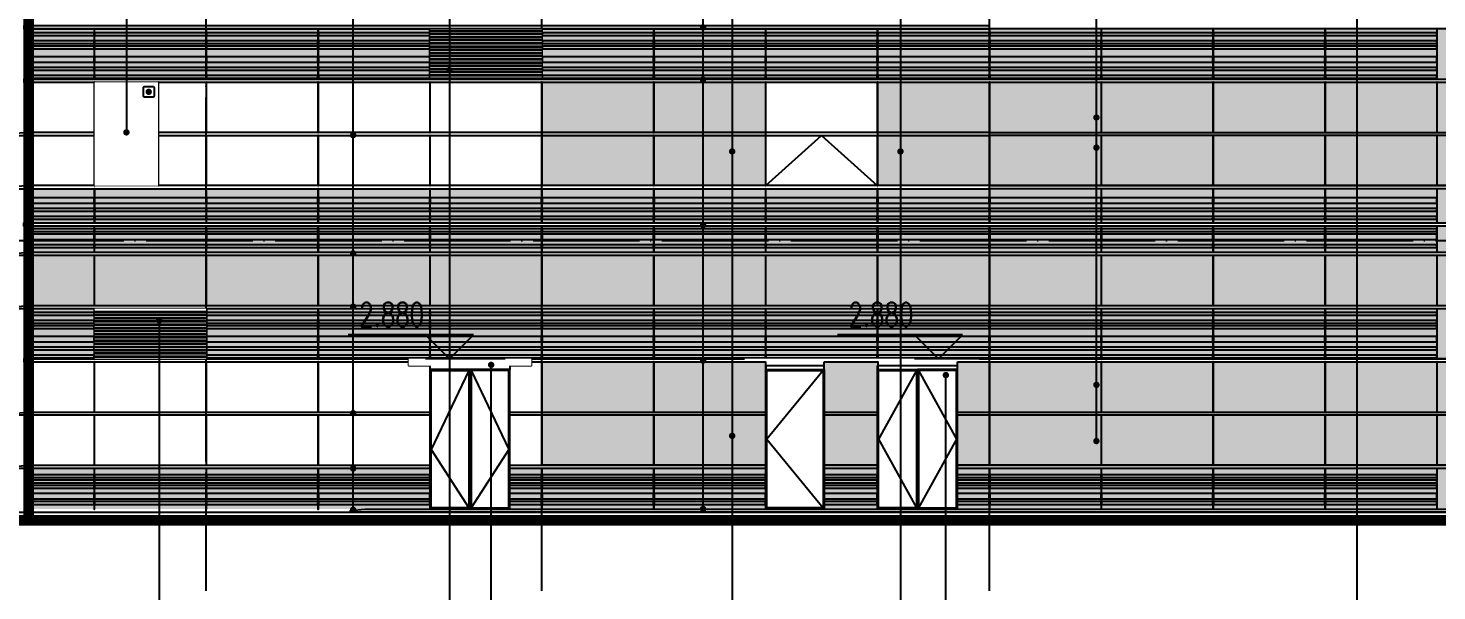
# Model space of a CAD drawing. Header units: millimetres. Extents: x 708158 to 1984082, y -168213 to -53.
# Drawn here: x 980298 to 1006738, y -87433 to -76871 of the extents above; entities that cross this region are included whole.
import ezdxf

# ---------------------------------------------------------------- set-up
doc = ezdxf.new("R2010")
doc.units = ezdxf.units.MM
doc.header["$LTSCALE"] = 1000
doc.set_wipeout_variables(frame=1)
doc.linetypes.add('DOTE', pattern=[2.42, 2, -0.2, 0.02, -0.2])
doc.layers.get('0').update_dxf_attribs({"color": 8})
for name, color, linetype in [('A-AXIS', 1, 'DOTE'), ('A-看线', 63, 'Continuous'), ('DIM_ELEV', 3, 'Continuous'), ('DIM_LEAD', 3, 'Continuous'), ('DIM_SYMB', 3, 'Continuous'), ('DOTE', 1, 'DOTE'), ('PUB_TEXT', 7, 'Continuous'), ('SPACE_HATCH', 9, 'Continuous'), ('WINDOW', 4, 'Continuous'), ('立面加粗', 5, 'Continuous'), ('立面填充线2 穿孔板', 105, 'Continuous'), ('立面窗户线', 21, 'Continuous')]:
    doc.layers.add(name, color=color, linetype=linetype)
doc.layers.add('E-百叶', color=8, linetype='Continuous', lineweight=35)
doc.styles.add('_TCH_DIM', font='SIMPLEX', dxfattribs={"bigfont": 'GBCBIG'})

# ---------------------------------------------------------------- blocks, each defined once
blk = doc.blocks.new('A$C354F61B6')
at = {"layer": 'A-看线'}
for points in [[(0, 0), (2090, 0), (2090, -50), (0, -50)], [(2100, 0), (4190, 0), (4190, -50), (2100, -50)], [(4200, 0), (6290, 0), (6290, -50), (4200, -50)], [(6300, 0), (8390, 0), (8390, -50), (6300, -50)], [(0, -100), (2090, -100), (2090, -150), (0, -150)], [(0, -200), (2090, -200), (2090, -250), (0, -250)], [(2100, -100), (4190, -100), (4190, -150), (2100, -150)], [(2100, -200), (4190, -200), (4190, -250), (2100, -250)], [(4200, -100), (6290, -100), (6290, -150), (4200, -150)], [(4200, -200), (6290, -200), (6290, -250), (4200, -250)], [(6300, -100), (8390, -100), (8390, -150), (6300, -150)], [(6300, -200), (8390, -200), (8390, -250), (6300, -250)], [(0, -350), (2090, -350), (2090, -450), (0, -450)], [(0, -500), (2090, -500), (2090, -555), (0, -555)], [(2100, -350), (4190, -350), (4190, -450), (2100, -450)], [(2100, -500), (4190, -500), (4190, -555), (2100, -555)], [(4200, -350), (6290, -350), (6290, -450), (4200, -450)], [(4200, -500), (6290, -500), (6290, -555), (4200, -555)], [(6300, -350), (8390, -350), (8390, -450), (6300, -450)], [(6300, -500), (8390, -500), (8390, -555), (6300, -555)]]:
    blk.add_lwpolyline(points, close=True, dxfattribs=at)
at = {"layer": 'WINDOW'}
for points in [[(2090, 120), (2100, 120), (2100, -640), (2090, -640)], [(4190, 120), (4200, 120), (4200, -640), (4190, -640)], [(6290, 120), (6300, 120), (6300, -640), (6290, -640)], [(8390, 120), (8400, 120), (8400, -640), (8390, -640)]]:
    blk.add_lwpolyline(points, close=True, dxfattribs=at)
blk = doc.blocks.new('A$C48FF79B3')
at = {"layer": 'A-看线'}
for points in [[(0, -70), (2090, -70), (2090, -120), (0, -120)], [(0, -220), (2090, -220), (2090, -270), (0, -270)], [(2100, -70), (4190, -70), (4190, -120), (2100, -120)], [(2100, -220), (4190, -220), (4190, -270), (2100, -270)], [(4200, -70), (6290, -70), (6290, -120), (4200, -120)], [(4200, -220), (6290, -220), (6290, -270), (4200, -270)], [(6300, -70), (8390, -70), (8390, -120), (6300, -120)], [(6300, -220), (8390, -220), (8390, -270), (6300, -270)], [(0, -320), (2090, -320), (2090, -370), (0, -370)], [(0, -520), (2090, -520), (2090, -620), (0, -620)], [(2100, -320), (4190, -320), (4190, -370), (2100, -370)], [(2100, -520), (4190, -520), (4190, -620), (2100, -620)], [(4200, -320), (6290, -320), (6290, -370), (4200, -370)], [(4200, -520), (6290, -520), (6290, -620), (4200, -620)], [(6300, -320), (8390, -320), (8390, -370), (6300, -370)], [(6300, -520), (8390, -520), (8390, -620), (6300, -620)], [(0, -720), (2090, -720), (2090, -770), (0, -770)], [(2100, -720), (4190, -720), (4190, -770), (2100, -770)], [(4200, -720), (6290, -720), (6290, -770), (4200, -770)], [(6300, -720), (8390, -720), (8390, -770), (6300, -770)], [(0, -870), (2090, -870), (2090, -920), (0, -920)], [(2100, -870), (4190, -870), (4190, -920), (2100, -920)], [(4200, -870), (6290, -870), (6290, -920), (4200, -920)], [(6300, -870), (8390, -870), (8390, -920), (6300, -920)]]:
    blk.add_lwpolyline(points, close=True, dxfattribs=at)
at = {"layer": 'WINDOW'}
for points in [[(2090, 0), (2100, 0), (2100, -940), (2090, -940)], [(4190, 0), (4200, 0), (4200, -940), (4190, -940)], [(6290, 0), (6300, 0), (6300, -940), (6290, -940)], [(8390, 0), (8400, 0), (8400, -940), (8390, -940)]]:
    blk.add_lwpolyline(points, close=True, dxfattribs=at)
blk = doc.blocks.new('A$C22792A80')
at = {"layer": '立面填充线2 穿孔板'}
for points in [[(29728, 270), (5, 270), (5, -220), (29728, -220)], [(29738, -280), (5, -280), (5, -1220), (29738, -1220)], [(29728, -1280), (5, -1280), (5, -2220), (29728, -2220)], [(29733, -4280), (10, -4280), (10, -5040), (29733, -5040)]]:
    blk.add_hatch(color=256, dxfattribs=at).paths.add_polyline_path(points)
at = {"layer": 'A-看线'}
for points in [[(29728, 270), (5, 270), (5, -220), (29728, -220)], [(1228, 220), (5, 220), (5, 170), (1228, 170)], [(1228, 120), (5, 120), (5, 20), (1228, 20)], [(3328, 220), (1238, 220), (1238, 170), (3328, 170)], [(3328, 120), (1238, 120), (1238, 20), (3328, 20)], [(5428, 220), (3338, 220), (3338, 170), (5428, 170)], [(5428, 120), (3338, 120), (3338, 20), (5428, 20)], [(7528, 220), (5438, 220), (5438, 170), (7528, 170)], [(7528, 120), (5438, 120), (5438, 20), (7528, 20)], [(9628, 220), (7538, 220), (7538, 170), (9628, 170)], [(9628, 120), (7538, 120), (7538, 20), (9628, 20)], [(11728, 220), (9638, 220), (9638, 170), (11728, 170)], [(11728, 120), (9638, 120), (9638, 20), (11728, 20)], [(13828, 220), (11738, 220), (11738, 170), (13828, 170)], [(13828, 120), (11738, 120), (11738, 20), (13828, 20)], [(15928, 220), (13838, 220), (13838, 170), (15928, 170)], [(15928, 120), (13838, 120), (13838, 20), (15928, 20)], [(18028, 220), (15938, 220), (15938, 170), (18028, 170)], [(18028, 120), (15938, 120), (15938, 20), (18028, 20)], [(20128, 220), (18038, 220), (18038, 170), (20128, 170)], [(20128, 120), (18038, 120), (18038, 20), (20128, 20)], [(22228, 220), (20138, 220), (20138, 170), (22228, 170)], [(22228, 120), (20138, 120), (20138, 20), (22228, 20)], [(24328, 220), (22238, 220), (22238, 170), (24328, 170)], [(24328, 120), (22238, 120), (22238, 20), (24328, 20)], [(26428, 220), (24338, 220), (24338, 170), (26428, 170)], [(26428, 120), (24338, 120), (24338, 20), (26428, 20)], [(1228, -80), (5, -80), (5, -130), (1228, -130)], [(3328, -80), (1238, -80), (1238, -130), (3328, -130)], [(5428, -80), (3338, -80), (3338, -130), (5428, -130)], [(7528, -80), (5438, -80), (5438, -130), (7528, -130)], [(9628, -80), (7538, -80), (7538, -130), (9628, -130)], [(11728, -80), (9638, -80), (9638, -130), (11728, -130)], [(13828, -80), (11738, -80), (11738, -130), (13828, -130)], [(15928, -80), (13838, -80), (13838, -130), (15928, -130)], [(18028, -80), (15938, -80), (15938, -130), (18028, -130)], [(20128, -80), (18038, -80), (18038, -130), (20128, -130)], [(22228, -80), (20138, -80), (20138, -130), (22228, -130)], [(24328, -80), (22238, -80), (22238, -130), (24328, -130)], [(26428, -80), (24338, -80), (24338, -130), (26428, -130)], [(29728, -1280), (5, -1280), (5, -2220), (29728, -2220)], [(1228, -1350), (5, -1350), (5, -1400), (1228, -1400)], [(1228, -1500), (5, -1500), (5, -1550), (1228, -1550)], [(3328, -1350), (1238, -1350), (1238, -1400), (3328, -1400)], [(3328, -1500), (1238, -1500), (1238, -1550), (3328, -1550)], [(22228, -1350), (20138, -1350), (20138, -1400), (22228, -1400)], [(22228, -1500), (20138, -1500), (20138, -1550), (22228, -1550)], [(24328, -1350), (22238, -1350), (22238, -1400), (24328, -1400)], [(24328, -1500), (22238, -1500), (22238, -1550), (24328, -1550)], [(26428, -1350), (24338, -1350), (24338, -1400), (26428, -1400)], [(26428, -1500), (24338, -1500), (24338, -1550), (26428, -1550)], [(1228, -1600), (5, -1600), (5, -1650), (1228, -1650)], [(1228, -1800), (5, -1800), (5, -1900), (1228, -1900)], [(3328, -1600), (1238, -1600), (1238, -1650), (3328, -1650)], [(3328, -1800), (1238, -1800), (1238, -1900), (3328, -1900)], [(22228, -1600), (20138, -1600), (20138, -1650), (22228, -1650)], [(22228, -1800), (20138, -1800), (20138, -1900), (22228, -1900)], [(24328, -1600), (22238, -1600), (22238, -1650), (24328, -1650)], [(24328, -1800), (22238, -1800), (22238, -1900), (24328, -1900)], [(26428, -1600), (24338, -1600), (24338, -1650), (26428, -1650)], [(26428, -1800), (24338, -1800), (24338, -1900), (26428, -1900)], [(1228, -2000), (5, -2000), (5, -2050), (1228, -2050)], [(3328, -2000), (1238, -2000), (1238, -2050), (3328, -2050)], [(22228, -2000), (20138, -2000), (20138, -2050), (22228, -2050)], [(24328, -2000), (22238, -2000), (22238, -2050), (24328, -2050)], [(26428, -2000), (24338, -2000), (24338, -2050), (26428, -2050)], [(1228, -2150), (5, -2150), (5, -2200), (1228, -2200)], [(3328, -2150), (1238, -2150), (1238, -2200), (3328, -2200)], [(22228, -2150), (20138, -2150), (20138, -2200), (22228, -2200)], [(24328, -2150), (22238, -2150), (22238, -2200), (24328, -2200)], [(26428, -2150), (24338, -2150), (24338, -2200), (26428, -2200)], [(1228, -4400), (5, -4400), (5, -4450), (1228, -4450)], [(3328, -4400), (1238, -4400), (1238, -4450), (3328, -4450)], [(22228, -4400), (20138, -4400), (20138, -4450), (22228, -4450)], [(24328, -4400), (22238, -4400), (22238, -4450), (24328, -4450)], [(26428, -4400), (24338, -4400), (24338, -4450), (26428, -4450)], [(1228, -4500), (5, -4500), (5, -4550), (1228, -4550)], [(1228, -4600), (5, -4600), (5, -4650), (1228, -4650)], [(1228, -4750), (5, -4750), (5, -4850), (1228, -4850)], [(3328, -4500), (1238, -4500), (1238, -4550), (3328, -4550)], [(3328, -4600), (1238, -4600), (1238, -4650), (3328, -4650)], [(3328, -4750), (1238, -4750), (1238, -4850), (3328, -4850)], [(22228, -4500), (20138, -4500), (20138, -4550), (22228, -4550)], [(22228, -4600), (20138, -4600), (20138, -4650), (22228, -4650)], [(22228, -4750), (20138, -4750), (20138, -4850), (22228, -4850)], [(24328, -4500), (22238, -4500), (22238, -4550), (24328, -4550)], [(24328, -4600), (22238, -4600), (22238, -4650), (24328, -4650)], [(24328, -4750), (22238, -4750), (22238, -4850), (24328, -4850)], [(26428, -4500), (24338, -4500), (24338, -4550), (26428, -4550)], [(26428, -4600), (24338, -4600), (24338, -4650), (26428, -4650)], [(26428, -4750), (24338, -4750), (24338, -4850), (26428, -4850)], [(1228, -4900), (5, -4900), (5, -4955), (1228, -4955)], [(3328, -4900), (1238, -4900), (1238, -4955), (3328, -4955)], [(22228, -4900), (20138, -4900), (20138, -4955), (22228, -4955)], [(24328, -4900), (22238, -4900), (22238, -4955), (24328, -4955)], [(26428, -4900), (24338, -4900), (24338, -4955), (26428, -4955)]]:
    blk.add_lwpolyline(points, close=True, dxfattribs=at)
at = {"layer": 'WINDOW'}
for points in [[(5, 270), (-5, 270), (-5, -220), (5, -220)], [(1238, 270), (1228, 270), (1228, -220), (1238, -220)], [(1238, 270), (1228, 270), (1228, -220), (1238, -220)], [(3338, 270), (3328, 270), (3328, -220), (3338, -220)], [(5438, 270), (5428, 270), (5428, -220), (5438, -220)], [(7538, 270), (7528, 270), (7528, -220), (7538, -220)], [(9638, 270), (9628, 270), (9628, -220), (9638, -220)], [(11738, 270), (11728, 270), (11728, -220), (11738, -220)], [(13838, 270), (13828, 270), (13828, -220), (13838, -220)], [(15938, 270), (15928, 270), (15928, -220), (15938, -220)], [(18038, 270), (18028, 270), (18028, -220), (18038, -220)], [(20138, 270), (20128, 270), (20128, -220), (20138, -220)], [(22238, 270), (22228, 270), (22228, -220), (22238, -220)], [(24338, 270), (24328, 270), (24328, -220), (24338, -220)], [(26438, 270), (26428, 270), (26428, -220), (26438, -220)], [(5, -280), (-5, -280), (-5, -1220), (5, -1220)], [(1238, -280), (1228, -280), (1228, -1220), (1238, -1220)], [(3338, -280), (3328, -280), (3328, -1220), (3338, -1220)], [(3338, -280), (3328, -280), (3328, -1220), (3338, -1220)], [(5438, -280), (5428, -280), (5428, -1220), (5438, -1220)], [(7538, -280), (7528, -280), (7528, -1220), (7538, -1220)], [(9638, -280), (9628, -280), (9628, -1220), (9638, -1220)], [(11738, -280), (11728, -280), (11728, -1220), (11738, -1220)], [(11738, -280), (11728, -280), (11728, -1220), (11738, -1220)], [(13838, -280), (13828, -280), (13828, -1220), (13838, -1220)], [(15938, -280), (15928, -280), (15928, -1220), (15938, -1220)], [(18038, -280), (18028, -280), (18028, -1220), (18038, -1220)], [(20138, -280), (20128, -280), (20128, -1220), (20138, -1220)], [(20138, -280), (20128, -280), (20128, -1220), (20138, -1220)], [(22238, -280), (22228, -280), (22228, -1220), (22238, -1220)], [(24338, -280), (24328, -280), (24328, -1220), (24338, -1220)], [(26438, -280), (26428, -280), (26428, -1220), (26438, -1220)], [(5, -1280), (-5, -1280), (-5, -2220), (5, -2220)], [(1238, -1280), (1228, -1280), (1228, -2220), (1238, -2220)], [(1238, -1280), (1228, -1280), (1228, -2220), (1238, -2220)], [(11738, -1280), (11728, -1280), (11728, -2220), (11738, -2220)], [(20138, -1280), (20128, -1280), (20128, -2220), (20138, -2220)], [(22238, -1280), (22228, -1280), (22228, -2220), (22238, -2220)], [(24338, -1280), (24328, -1280), (24328, -2220), (24338, -2220)], [(26438, -1280), (26428, -1280), (26428, -2220), (26438, -2220)], [(5, -2280), (-5, -2280), (-5, -3220), (5, -3220)], [(1238, -2280), (1228, -2280), (1228, -3220), (1238, -3220)], [(3338, -2280), (3328, -2280), (3328, -3220), (3338, -3220)], [(5438, -2280), (5428, -2280), (5428, -3220), (5438, -3220)], [(9638, -2280), (9628, -2280), (9628, -3220), (9638, -3220)], [(11738, -2280), (11728, -2280), (11728, -3220), (11738, -3220)], [(13838, -2280), (13828, -2280), (13828, -3220), (13838, -3220)], [(15938, -2280), (15928, -2280), (15928, -3220), (15938, -3220)], [(18038, -2280), (18028, -2280), (18028, -3220), (18038, -3220)], [(20138, -2280), (20128, -2280), (20128, -3220), (20138, -3220)], [(22238, -2280), (22228, -2280), (22228, -3220), (22238, -3220)], [(24338, -2280), (24328, -2280), (24328, -3220), (24338, -3220)], [(26438, -2280), (26428, -2280), (26428, -3220), (26438, -3220)], [(5, -3280), (-5, -3280), (-5, -4220), (5, -4220)], [(1238, -3280), (1228, -3280), (1228, -4220), (1238, -4220)], [(3338, -3280), (3328, -3280), (3328, -4220), (3338, -4220)], [(5438, -3280), (5428, -3280), (5428, -4220), (5438, -4220)], [(9638, -3280), (9628, -3280), (9628, -4220), (9638, -4220)], [(11738, -3280), (11728, -3280), (11728, -4220), (11738, -4220)], [(13838, -3280), (13828, -3280), (13828, -4220), (13838, -4220)], [(15938, -3280), (15928, -3280), (15928, -4220), (15938, -4220)], [(18038, -3280), (18028, -3280), (18028, -4220), (18038, -4220)], [(20138, -3280), (20128, -3280), (20128, -4220), (20138, -4220)], [(22238, -3280), (22228, -3280), (22228, -4220), (22238, -4220)], [(24338, -3280), (24328, -3280), (24328, -4220), (24338, -4220)], [(26438, -3280), (26428, -3280), (26428, -4220), (26438, -4220)], [(5, -4280), (-5, -4280), (-5, -5040), (5, -5040)], [(1238, -4280), (1228, -4280), (1228, -5040), (1238, -5040)], [(1238, -4280), (1228, -4280), (1228, -5040), (1238, -5040)], [(20138, -4280), (20128, -4280), (20128, -5040), (20138, -5040)], [(22238, -4280), (22228, -4280), (22228, -5040), (22238, -5040)], [(24338, -4280), (24328, -4280), (24328, -5040), (24338, -5040)], [(26438, -4280), (26428, -4280), (26428, -5040), (26438, -5040)]]:
    blk.add_lwpolyline(points, close=True, dxfattribs=at)
at = {"layer": '立面窗户线'}
for points in [[(18033, 270), (0, 270), (-90, 270), (-90, 330), (0, 330), (18033, 330), (29733, 330), (29823, 330), (29823, 270), (29733, 270)], [(18033, -5100), (6338, -5100), (6038, -5100), (6038, -5070), (6308, -5040), (6338, -5040), (18033, -5040), (29733, -5040), (29763, -5040), (30033, -5070), (30033, -5100), (29733, -5100)]]:
    blk.add_lwpolyline(points, close=True, dxfattribs=at)
for points in [[(18033, 330), (27053, 330), (27143, 330), (27143, 270), (27053, 270), (18033, 270)], [(18033, -280), (0, -280), (-300, -280), (-300, -250), (-30, -220), (0, -220), (18033, -220), (27053, -220), (27083, -220), (27353, -250), (27353, -280), (27053, -280), (18033, -280)], [(18033, -1280), (0, -1280), (-300, -1280), (-300, -1250), (-30, -1220), (0, -1220), (18033, -1220), (27053, -1220), (27083, -1220), (27353, -1250), (27353, -1280), (27053, -1280), (18033, -1280)], [(18033, -2280), (27053, -2280), (27143, -2280), (27143, -2220), (27053, -2220), (18033, -2220), (0, -2220), (-90, -2220), (-90, -2280), (0, -2280), (18033, -2280)], [(18033, -3280), (0, -3280), (-300, -3280), (-300, -3250), (-30, -3220), (0, -3220), (18033, -3220), (27053, -3220), (27083, -3220), (27353, -3250), (27353, -3280), (27053, -3280), (18033, -3280)], [(18033, -4280), (0, -4280), (-300, -4280), (-300, -4250), (-30, -4220), (0, -4220), (18033, -4220), (27053, -4220), (27083, -4220), (27353, -4250), (27353, -4280), (27053, -4280), (18033, -4280)]]:
    blk.add_lwpolyline(points, dxfattribs=at)
at = {"layer": 'A-看线', "xscale": -1}
for p in [(11728, -4400), (20128, -4400)]:
    blk.add_blockref('A$C354F61B6', p, dxfattribs=at)
at = {"layer": 'WINDOW', "xscale": -1}
for p in [(11728, -1280), (20128, -1280)]:
    blk.add_blockref('A$C48FF79B3', p, dxfattribs=at)
for points in [[(13833, -2420), (14933, -2420), (14933, -5040), (13833, -5040)], [(15933, -2420), (17433, -2420), (17433, -5040), (15933, -5040)]]:
    blk.add_wipeout(points).dxf.layer = 'WINDOW'
for p, q in [((13833, -2420), (14933, -2420)), ((14933, -2420), (14933, -2420)), ((15933, -2420), (17433, -2420)), ((16683, -2420), (16683, -2420))]:
    blk.add_line(p, q)
at = {"layer": 'WINDOW'}
for points in [[(13833, -2420), (14933, -2420), (14933, -5040), (13833, -5040)], [(13853, -2440), (14913, -2440), (14913, -5020), (13853, -5020)], [(15933, -2420), (16683, -2420), (16683, -5040), (15933, -5040)], [(15953, -2440), (16663, -2440), (16663, -5020), (15953, -5020)], [(17433, -2420), (16683, -2420), (16683, -5040), (17433, -5040)], [(17413, -2440), (16703, -2440), (16703, -5020), (17413, -5020)]]:
    blk.add_lwpolyline(points, close=True, dxfattribs=at)
for points in [[(14913, -2440), (13853, -3730), (14913, -5020)], [(16663, -2440), (15953, -3730), (16663, -5020)], [(16703, -2440), (17413, -3730), (16703, -5020)]]:
    blk.add_lwpolyline(points, dxfattribs=at)
blk.add_wipeout([(13438, -2220), (17838, -2220), (17838, -2350), (13438, -2350)]).dxf.layer = 'WINDOW'
for points in [[(13833, -2420), (14933, -2420), (14933, -2350), (13833, -2350)], [(15933, -2420), (17433, -2420), (17433, -2350), (15933, -2350)]]:
    blk.add_lwpolyline(points, close=True, dxfattribs=at)
blk = doc.blocks.new('A$C674F02E4')
at = {"layer": '立面填充线2 穿孔板'}
blk.add_hatch(color=256, dxfattribs=at).paths.add_polyline_path([(29728, -830), (5, -830), (5, -1770), (29728, -1770)])
at = {"layer": 'A-看线'}
for points in [[(29728, -830), (5, -830), (5, -1770), (29728, -1770)], [(1228, -900), (5, -900), (5, -950), (1228, -950)], [(1228, -1050), (5, -1050), (5, -1100), (1228, -1100)], [(3328, -900), (1238, -900), (1238, -950), (3328, -950)], [(3328, -1050), (1238, -1050), (1238, -1100), (3328, -1100)], [(22228, -900), (20138, -900), (20138, -950), (22228, -950)], [(22228, -1050), (20138, -1050), (20138, -1100), (22228, -1100)], [(24328, -900), (22238, -900), (22238, -950), (24328, -950)], [(24328, -1050), (22238, -1050), (22238, -1100), (24328, -1100)], [(26428, -900), (24338, -900), (24338, -950), (26428, -950)], [(26428, -1050), (24338, -1050), (24338, -1100), (26428, -1100)], [(1228, -1150), (5, -1150), (5, -1200), (1228, -1200)], [(3328, -1150), (1238, -1150), (1238, -1200), (3328, -1200)], [(22228, -1150), (20138, -1150), (20138, -1200), (22228, -1200)], [(24328, -1150), (22238, -1150), (22238, -1200), (24328, -1200)], [(26428, -1150), (24338, -1150), (24338, -1200), (26428, -1200)], [(1228, -1350), (5, -1350), (5, -1450), (1228, -1450)], [(1228, -1550), (5, -1550), (5, -1600), (1228, -1600)], [(3328, -1350), (1238, -1350), (1238, -1450), (3328, -1450)], [(3328, -1550), (1238, -1550), (1238, -1600), (3328, -1600)], [(22228, -1350), (20138, -1350), (20138, -1450), (22228, -1450)], [(22228, -1550), (20138, -1550), (20138, -1600), (22228, -1600)], [(24328, -1350), (22238, -1350), (22238, -1450), (24328, -1450)], [(24328, -1550), (22238, -1550), (22238, -1600), (24328, -1600)], [(26428, -1350), (24338, -1350), (24338, -1450), (26428, -1450)], [(26428, -1550), (24338, -1550), (24338, -1600), (26428, -1600)], [(1228, -1700), (5, -1700), (5, -1750), (1228, -1750)], [(3328, -1700), (1238, -1700), (1238, -1750), (3328, -1750)], [(22228, -1700), (20138, -1700), (20138, -1750), (22228, -1750)], [(24328, -1700), (22238, -1700), (22238, -1750), (24328, -1750)], [(26428, -1700), (24338, -1700), (24338, -1750), (26428, -1750)], [(1228, -4000), (5, -4000), (5, -4100), (1228, -4100)], [(1228, -4200), (5, -4200), (5, -4250), (1228, -4250)], [(3328, -4000), (1238, -4000), (1238, -4100), (3328, -4100)], [(3328, -4200), (1238, -4200), (1238, -4250), (3328, -4250)], [(5428, -4000), (3338, -4000), (3338, -4100), (5428, -4100)], [(5428, -4200), (3338, -4200), (3338, -4250), (5428, -4250)], [(7528, -4000), (5438, -4000), (5438, -4100), (7528, -4100)], [(7528, -4200), (5438, -4200), (5438, -4250), (7528, -4250)], [(9628, -4000), (7538, -4000), (7538, -4100), (9628, -4100)], [(9628, -4200), (7538, -4200), (7538, -4250), (9628, -4250)], [(11728, -4000), (9638, -4000), (9638, -4100), (11728, -4100)], [(11728, -4200), (9638, -4200), (9638, -4250), (11728, -4250)], [(13828, -4000), (11738, -4000), (11738, -4100), (13828, -4100)], [(13828, -4200), (11738, -4200), (11738, -4250), (13828, -4250)], [(15928, -4000), (13838, -4000), (13838, -4100), (15928, -4100)], [(15928, -4200), (13838, -4200), (13838, -4250), (15928, -4250)], [(18028, -4000), (15938, -4000), (15938, -4100), (18028, -4100)], [(18028, -4200), (15938, -4200), (15938, -4250), (18028, -4250)], [(20128, -4000), (18038, -4000), (18038, -4100), (20128, -4100)], [(20128, -4200), (18038, -4200), (18038, -4250), (20128, -4250)], [(22228, -4000), (20138, -4000), (20138, -4100), (22228, -4100)], [(22228, -4200), (20138, -4200), (20138, -4250), (22228, -4250)], [(24328, -4000), (22238, -4000), (22238, -4100), (24328, -4100)], [(24328, -4200), (22238, -4200), (22238, -4250), (24328, -4250)], [(26428, -4000), (24338, -4000), (24338, -4100), (26428, -4100)], [(26428, -4200), (24338, -4200), (24338, -4250), (26428, -4250)]]:
    blk.add_lwpolyline(points, close=True, dxfattribs=at)
at = {"layer": 'WINDOW'}
for points in [[(5, -830), (-5, -830), (-5, -1770), (5, -1770)], [(1238, -830), (1228, -830), (1228, -1770), (1238, -1770)], [(1238, -830), (1228, -830), (1228, -1770), (1238, -1770)], [(20138, -830), (20128, -830), (20128, -1770), (20138, -1770)], [(22238, -830), (22228, -830), (22228, -1770), (22238, -1770)], [(24338, -830), (24328, -830), (24328, -1770), (24338, -1770)], [(26438, -830), (26428, -830), (26428, -1770), (26438, -1770)], [(5, -1830), (-5, -1830), (-5, -2770), (5, -2770)], [(1238, -1830), (1228, -1830), (1228, -2770), (1238, -2770)], [(3338, -1830), (3328, -1830), (3328, -2770), (3338, -2770)], [(5438, -1830), (5428, -1830), (5428, -2770), (5438, -2770)], [(7538, -1830), (7528, -1830), (7528, -2770), (7538, -2770)], [(9638, -1830), (9628, -1830), (9628, -2770), (9638, -2770)], [(11738, -1830), (11728, -1830), (11728, -2770), (11738, -2770)], [(13838, -1830), (13828, -1830), (13828, -2770), (13838, -2770)], [(15938, -1830), (15928, -1830), (15928, -2770), (15938, -2770)], [(18038, -1830), (18028, -1830), (18028, -2770), (18038, -2770)], [(20138, -1830), (20128, -1830), (20128, -2770), (20138, -2770)], [(22238, -1830), (22228, -1830), (22228, -2770), (22238, -2770)], [(24338, -1830), (24328, -1830), (24328, -2770), (24338, -2770)], [(26438, -1830), (26428, -1830), (26428, -2770), (26438, -2770)], [(5, -2830), (-5, -2830), (-5, -3770), (5, -3770)], [(1238, -2830), (1228, -2830), (1228, -3770), (1238, -3770)], [(3338, -2830), (3328, -2830), (3328, -3770), (3338, -3770)], [(5438, -2830), (5428, -2830), (5428, -3770), (5438, -3770)], [(7538, -2830), (7528, -2830), (7528, -3770), (7538, -3770)], [(9638, -2830), (9628, -2830), (9628, -3770), (9638, -3770)], [(11738, -2830), (11728, -2830), (11728, -3770), (11738, -3770)], [(13838, -2830), (13828, -2830), (13828, -3770), (13838, -3770)], [(15938, -2830), (15928, -2830), (15928, -3770), (15938, -3770)], [(18038, -2830), (18028, -2830), (18028, -3770), (18038, -3770)], [(20138, -2830), (20128, -2830), (20128, -3770), (20138, -3770)], [(22238, -2830), (22228, -2830), (22228, -3770), (22238, -3770)], [(24338, -2830), (24328, -2830), (24328, -3770), (24338, -3770)], [(26438, -2830), (26428, -2830), (26428, -3770), (26438, -3770)]]:
    blk.add_lwpolyline(points, close=True, dxfattribs=at)
blk.add_lwpolyline([(13838, -3770), (14883, -2830), (15928, -3770)], dxfattribs=at)
at = {"layer": '立面窗户线'}
for points in [[(18033, -770), (5, -770), (-90, -770), (-90, -830), (0, -830), (18033, -830)], [(18033, -1770), (0, -1770), (-90, -1770), (-90, -1830), (0, -1830), (18033, -1830)], [(18033, -2770), (0, -2770), (-30, -2770), (-300, -2800), (-300, -2830), (0, -2830), (18033, -2830)], [(18033, -2770), (27053, -2770), (27083, -2770), (27353, -2800), (27353, -2830), (27053, -2830), (18033, -2830)], [(18033, -3770), (0, -3770), (-30, -3770), (-300, -3800), (-300, -3830), (0, -3830), (18033, -3830)], [(18033, -3770), (27053, -3770), (27083, -3770), (27353, -3800), (27353, -3830), (27053, -3830), (18033, -3830)]]:
    blk.add_lwpolyline(points, dxfattribs=at)
at = {"layer": 'WINDOW', "xscale": -1}
for p in [(11728, -830), (20128, -830)]:
    blk.add_blockref('A$C48FF79B3', p, dxfattribs=at)
blk = doc.blocks.new('A$Cd145f3bf')
at = {"layer": 'SPACE_HATCH'}
h = blk.add_hatch(color=256, dxfattribs=at)
h.dxf.hatch_style = 1
h.paths.add_polyline_path([(6300, 0), (17420, 0), (17420, -1940), (6300, -1940)])
h = blk.add_hatch(color=256, dxfattribs=at)
h.dxf.hatch_style = 1
h.paths.add_polyline_path([(0, 0), (4190, 0), (4190, -1940), (0, -1940)])
for points in [[(6300, 0), (17420, 0), (17420, -1940), (6300, -1940)], [(0, 0), (4190, 0), (4190, -1940), (0, -1940)]]:
    blk.add_lwpolyline(points, close=True, dxfattribs=at)
blk = doc.blocks.new('A$Cc3478b20')
at = {"layer": 'E-百叶'}
blk.add_lwpolyline([(-395, 0), (1695, 0), (1695, -940), (-395, -940)], close=True, dxfattribs=at)
blk.add_wipeout([(-395, 0), (1695, 0), (1695, -940), (-395, -940)]).dxf.layer = 'E-百叶'
h = blk.add_hatch(dxfattribs=at)
h.set_pattern_fill('玻璃', color=256, scale=50)
h.set_pattern_definition([(0, (-760813.53, 77946.665), (0, 60), [])])
h.paths.add_polyline_path([(-395, 0), (1695, 0), (1695, -940), (-395, -940)])
blk = doc.blocks.new('by')
at = {"layer": 'E-百叶'}
for p in [(995716, -76887), (989416, -82137)]:
    blk.add_blockref('A$Cc3478b20', p, dxfattribs=at)
blk = doc.blocks.new('A$C3ddea0d8')
at = {"layer": 'DIM_LEAD', "color": 1}
blk.add_lwpolyline([(-80, 100), (80, 100, -0.414214), (100, 80), (100, -80, -0.414214), (80, -100), (-80, -100, -0.414214), (-100, -80), (-100, 80, -0.414214)], format="xyb", close=True, dxfattribs=at)
at = {"layer": 'DIM_LEAD', "color": 1, "const_width": 60}
blk.add_lwpolyline([(0, -30, 1), (0, 30, 1)], format="xyb", close=True, dxfattribs=at)
blk = doc.blocks.new('A$C742050ed')
at = {"layer": 'WINDOW'}
for points in [[(10, 0), (0, 0), (0, -1940), (10, -1940)], [(1210, 0), (1200, 0), (1200, -1940), (1210, -1940)]]:
    blk.add_lwpolyline(points, close=True, dxfattribs=at)
blk.add_wipeout([(10, 0), (1200, 0), (1200, -1940), (10, -1940)]).dxf.layer = 'WINDOW'
blk.add_blockref('A$C3ddea0d8', (1024, -180))
blk = doc.blocks.new('A$C1674e967')
blk.add_wipeout([(-769, 90), (-769, -2600), (731, -2600), (731, 90)]).dxf.layer = 'WINDOW'
at = {"layer": 'WINDOW'}
for points in [[(-769, 90), (-1169, 90), (-1169, 220), (1131, 220), (1131, 90), (731, 90), (731, 20), (-769, 20)], [(-769, 20), (-19, 20), (-19, -2600), (-769, -2600)], [(731, 20), (-19, 20), (-19, -2600), (731, -2600)], [(-749, 0), (-39, 0), (-39, -2580), (-749, -2580)], [(711, 0), (1, 0), (1, -2580), (711, -2580)]]:
    blk.add_lwpolyline(points, close=True, dxfattribs=at)
for points in [[(-39, 0), (-749, -1485), (-39, -2580)], [(1, 0), (711, -1485), (1, -2580)]]:
    blk.add_lwpolyline(points, dxfattribs=at)
blk.add_wipeout([(-1169, 220), (-1169, 90), (1131, 90), (1131, 220)]).dxf.layer = 'WINDOW'
blk.add_line((-769, 20), (-769, -286), dxfattribs=at)
blk = doc.blocks.new('fds')
at = {"layer": 'SPACE_HATCH'}
h = blk.add_hatch(color=256, dxfattribs=at)
h.dxf.hatch_style = 1
h.paths.add_polyline_path([(989946, -83137), (994136, -83137), (994136, -85077), (989946, -85077)])
h = blk.add_hatch(color=256, dxfattribs=at)
h.dxf.hatch_style = 1
h.paths.add_polyline_path([(995241, -83137), (996246, -83137), (996246, -85077), (995241, -85077)])
h = blk.add_hatch(color=256, dxfattribs=at)
h.dxf.hatch_style = 1
h.paths.add_polyline_path([(997741, -83137), (1007366, -83137), (1007366, -85077), (997741, -85077)])
for points in [[(989946, -83137), (994136, -83137), (994136, -85077), (989946, -85077)], [(995241, -83137), (996246, -83137), (996246, -85077), (995241, -85077)], [(997741, -83137), (1007366, -83137), (1007366, -85077), (997741, -85077)]]:
    blk.add_lwpolyline(points, close=True, dxfattribs=at)

msp = doc.modelspace()

# ---------------------------------------------------------------- hatches: boundary and pattern name
at = {"layer": '立面填充线2 穿孔板'}
msp.add_hatch(color=256, dxfattribs=at).paths.add_polyline_path([(1010035.9, -79886.7), (980312.7, -79886.7), (980312.7, -80526.7), (1010035.9, -80526.7)])

# ---------------------------------------------------------------- linework, layer by layer
at = {"layer": 'A-AXIS'}
for p, q in [((975254, -80856.7), (1017240.9, -80856.7)), ((975254, -85956.7), (1017240.9, -85956.7)), ((975254, -86106.7), (1017240.9, -86106.7))]:
    msp.add_line(p, q, dxfattribs=at)
at = {"layer": 'A-看线'}
msp.add_lwpolyline([(998340.9, -80526.7), (1010035.9, -80526.7), (1010035.9, -79886.7), (998340.9, -79886.7)], dxfattribs=at)
for points in [[(981535.9, -80256.7), (980312.7, -80256.7), (980312.7, -80306.7), (981535.9, -80306.7)], [(983635.9, -80256.7), (981545.9, -80256.7), (981545.9, -80306.7), (983635.9, -80306.7)], [(985735.9, -80256.7), (983645.9, -80256.7), (983645.9, -80306.7), (985735.9, -80306.7)], [(987835.9, -80256.7), (985745.9, -80256.7), (985745.9, -80306.7), (987835.9, -80306.7)], [(989935.9, -80256.7), (987845.9, -80256.7), (987845.9, -80306.7), (989935.9, -80306.7)], [(992035.9, -80256.7), (989945.9, -80256.7), (989945.9, -80306.7), (992035.9, -80306.7)], [(994135.9, -80256.7), (992045.9, -80256.7), (992045.9, -80306.7), (994135.9, -80306.7)], [(996235.9, -80256.7), (994145.9, -80256.7), (994145.9, -80306.7), (996235.9, -80306.7)], [(998335.9, -80256.7), (996245.9, -80256.7), (996245.9, -80306.7), (998335.9, -80306.7)], [(1000435.9, -80256.7), (998345.9, -80256.7), (998345.9, -80306.7), (1000435.9, -80306.7)], [(1002535.9, -80256.7), (1000445.9, -80256.7), (1000445.9, -80306.7), (1002535.9, -80306.7)], [(1004635.9, -80256.7), (1002545.9, -80256.7), (1002545.9, -80306.7), (1004635.9, -80306.7)], [(1006735.9, -80256.7), (1004645.9, -80256.7), (1004645.9, -80306.7), (1006735.9, -80306.7)], [(981535.9, -80406.7), (980312.7, -80406.7), (980312.7, -80456.7), (981535.9, -80456.7)], [(983635.9, -80406.7), (981545.9, -80406.7), (981545.9, -80456.7), (983635.9, -80456.7)], [(1002535.9, -80406.7), (1000445.9, -80406.7), (1000445.9, -80456.7), (1002535.9, -80456.7)], [(1004635.9, -80406.7), (1002545.9, -80406.7), (1002545.9, -80456.7), (1004635.9, -80456.7)], [(1006735.9, -80406.7), (1004645.9, -80406.7), (1004645.9, -80456.7), (1006735.9, -80456.7)]]:
    msp.add_lwpolyline(points, close=True, dxfattribs=at)
at = {"layer": 'DOTE'}
for p, q in [((983640.9, -87432.6), (983640.9, -34970.2)), ((989940.9, -87432.6), (989940.9, -34970.2))]:
    msp.add_line(p, q, dxfattribs=at)
at = {"layer": 'WINDOW'}
for points in [[(980312.7, -79886.7), (980302.7, -79886.7), (980302.7, -80526.7), (980312.7, -80526.7)], [(981545.9, -79886.7), (981535.9, -79886.7), (981535.9, -80526.7), (981545.9, -80526.7)], [(981545.9, -79886.7), (981535.9, -79886.7), (981535.9, -80526.7), (981545.9, -80526.7)], [(1000445.9, -79886.7), (1000435.9, -79886.7), (1000435.9, -80526.7), (1000445.9, -80526.7)], [(1002545.9, -79886.7), (1002535.9, -79886.7), (1002535.9, -80526.7), (1002545.9, -80526.7)], [(1004645.9, -79886.7), (1004635.9, -79886.7), (1004635.9, -80526.7), (1004645.9, -80526.7)], [(1006745.9, -79886.7), (1006735.9, -79886.7), (1006735.9, -80526.7), (1006745.9, -80526.7)]]:
    msp.add_lwpolyline(points, close=True, dxfattribs=at)

# ---------------------------------------------------------------- block references
at = {"layer": 'SPACE_HATCH'}
msp.add_blockref('A$Cd145f3bf', (989945.9, -77886.7), dxfattribs=at)
at = {"layer": 'WINDOW'}
msp.add_blockref('A$C674F02E4', (980307.7, -76056.7), dxfattribs=at)

# ---------------------------------------------------------------- next in the draw order: block references
msp.add_blockref('A$C22792A80', (980307.7, -80856.7), dxfattribs=at)

# ---------------------------------------------------------------- next in the draw order: linework, layer by layer
at = {"layer": 'A-看线'}
for points in [[(985735.9, -80406.7), (983645.9, -80406.7), (983645.9, -80456.7), (985735.9, -80456.7)], [(987835.9, -80406.7), (985745.9, -80406.7), (985745.9, -80456.7), (987835.9, -80456.7)], [(989935.9, -80406.7), (987845.9, -80406.7), (987845.9, -80456.7), (989935.9, -80456.7)], [(992035.9, -80406.7), (989945.9, -80406.7), (989945.9, -80456.7), (992035.9, -80456.7)], [(994135.9, -80406.7), (992045.9, -80406.7), (992045.9, -80456.7), (994135.9, -80456.7)], [(996235.9, -80406.7), (994145.9, -80406.7), (994145.9, -80456.7), (996235.9, -80456.7)], [(998335.9, -80406.7), (996245.9, -80406.7), (996245.9, -80456.7), (998335.9, -80456.7)], [(1000435.9, -80406.7), (998345.9, -80406.7), (998345.9, -80456.7), (1000435.9, -80456.7)]]:
    msp.add_lwpolyline(points, close=True, dxfattribs=at)
at = {"layer": 'DIM_LEAD'}
msp.add_line((993511.8, -84523.4), (993511.8, -97371.1), dxfattribs=at)
at = {"layer": 'DIM_LEAD', "const_width": 60}
for points in [[(997523.1, -83412.7, 1), (997523.1, -83352.7, 1)], [(1000348.2, -83596.5, 1), (1000348.2, -83536.5, 1)], [(986397.8, -84128.7, 1), (986397.8, -84068.7, 1)], [(993511.8, -84493.4, 1), (993511.8, -84553.4, 1)], [(1000348.2, -84651.9, 1), (1000348.2, -84591.9, 1)], [(1000348.2, -84651.9, 1), (1000348.2, -84591.9, 1)], [(986397.8, -85166.7, 1), (986397.8, -85106.7, 1)], [(986397.8, -85166.7, 1), (986397.8, -85106.7, 1)], [(986397.8, -85166.7, 1), (986397.8, -85106.7, 1)], [(986397.8, -85941.7, 1), (986397.8, -85881.7, 1)], [(992965.6, -85926.7, 1), (992965.6, -85866.7, 1)], [(992965.6, -85926.7, 1), (992965.6, -85866.7, 1)]]:
    msp.add_lwpolyline(points, format="xyb", close=True, dxfattribs=at)
at = {"layer": 'DIM_LEAD'}
msp.add_lwpolyline([(1001650.3, -92977), (997523.1, -92977), (997523.1, -83382.7)], dxfattribs=at)
at = {"layer": 'DOTE'}
msp.add_line((998340.9, -87432.6), (998340.9, -34970.2), dxfattribs=at)
at = {"layer": 'WINDOW'}
for points in [[(983645.9, -79886.7), (983635.9, -79886.7), (983635.9, -80526.7), (983645.9, -80526.7)], [(985745.9, -79886.7), (985735.9, -79886.7), (985735.9, -80526.7), (985745.9, -80526.7)], [(987845.9, -79886.7), (987835.9, -79886.7), (987835.9, -80526.7), (987845.9, -80526.7)], [(989945.9, -79886.7), (989935.9, -79886.7), (989935.9, -80526.7), (989945.9, -80526.7)], [(992045.9, -79886.7), (992035.9, -79886.7), (992035.9, -80526.7), (992045.9, -80526.7)], [(994145.9, -79886.7), (994135.9, -79886.7), (994135.9, -80526.7), (994145.9, -80526.7)], [(996245.9, -79886.7), (996235.9, -79886.7), (996235.9, -80526.7), (996245.9, -80526.7)], [(998345.9, -79886.7), (998335.9, -79886.7), (998335.9, -80526.7), (998345.9, -80526.7)]]:
    msp.add_lwpolyline(points, close=True, dxfattribs=at)
at = {"layer": '立面加粗', "const_width": 200}
for points in [[(980307.7, -86106.7), (980307.7, -74876.7), (986640.9, -74876.7), (986640.9, -37556.7), (1007361, -37556.7), (1007361, -62976.7), (1010040.9, -62976.7), (1010040.9, -77886.7), (1007361, -77886.7), (1007361, -86106.7)], [(976204.9, -86106.7), (1076568.2, -86106.7)]]:
    msp.add_lwpolyline(points, dxfattribs=at)
at = {"layer": '立面窗户线'}
msp.add_lwpolyline([(980307.7, -85956.7), (1010340.9, -85956.7), (1010340.9, -86106.7), (980307.7, -86106.7)], close=True, dxfattribs=at)

# ---------------------------------------------------------------- next in the draw order: block references
at = {"layer": 'DOTE'}
msp.add_blockref('by', (-7475.2, 0), dxfattribs=at)

# ---------------------------------------------------------------- next in the draw order: linework, layer by layer
at = {"layer": 'DIM_ELEV'}
for p, q in [((988653.7, -82626.7), (986306.2, -82626.7)), ((997836.1, -82626.7), (995488.6, -82626.7)), ((997386.1, -83076.7), (996936.1, -82626.7)), ((997386.1, -83076.7), (997836.1, -82626.7)), ((998436.1, -83076.7), (996936.1, -83076.7))]:
    msp.add_line(p, q, dxfattribs=at)
at = {"layer": 'DIM_LEAD'}
for p, q in [((986397.8, -85136.7), (986397.8, -32009.6)), ((986397.8, -78878.7), (986397.8, -32009.6)), ((986397.8, -81098.7), (986397.8, -32009.6)), ((986397.8, -82098.7), (986397.8, -32009.6)), ((986397.8, -84098.7), (986397.8, -32009.6)), ((986397.8, -85136.7), (986397.8, -32009.6)), ((986397.8, -85136.7), (986397.8, -32009.6)), ((986397.8, -85911.7), (986397.8, -32009.6)), ((992965.6, -85896.7), (992960.6, -32009.6)), ((992964.9, -77836.6), (992960.6, -32009.6)), ((992965.1, -80567.3), (992960.6, -32009.6)), ((992965.4, -83110.9), (992960.6, -32009.6)), ((992965.6, -85896.7), (992960.6, -32009.6)), ((1000348.2, -84621.9), (1000348.2, -32009.6)), ((1000348.2, -78548.2), (1000348.2, -32009.6)), ((1000348.2, -79114.5), (1000348.2, -32009.6)), ((1000348.2, -83566.5), (1000348.2, -32009.6)), ((1000348.2, -84621.9), (1000348.2, -32009.6)), ((993511.8, -44836.7), (993511.8, -97371.1)), ((996670.9, -44836.7), (996670.9, -97371.1)), ((1005239, -44844.5), (1005239, -95273)), ((993511.8, -49036.7), (993511.8, -97371.1)), ((996670.9, -49036.7), (996670.9, -97371.1)), ((1005239, -49166.4), (1005239, -95273)), ((993511.8, -53236.7), (993511.8, -97371.1)), ((996670.9, -53236.7), (996670.9, -97371.1)), ((1005239, -53374.9), (1005239, -95273)), ((993511.8, -57436.7), (993511.8, -97371.1)), ((996670.9, -57436.7), (996670.9, -97371.1)), ((1005239, -57532.3), (1005239, -95273)), ((993511.8, -61636.7), (993511.8, -97371.1)), ((996670.9, -61636.7), (996670.9, -97371.1)), ((1005239, -61726.8), (1005239, -95273)), ((993511.8, -66083.4), (993511.8, -97371.1)), ((996670.9, -66083.4), (996670.9, -97371.1)), ((1005239, -66076.6), (1005239, -95273)), ((993511.8, -69336.7), (993511.8, -97371.1)), ((996670.9, -69336.7), (996670.9, -97371.1)), ((993511.8, -70321.9), (993511.8, -97371.1)), ((996670.9, -70321.9), (996670.9, -97371.1)), ((1005239, -70293.9), (1005239, -95273)), ((993511.8, -74506.9), (993511.8, -97371.1)), ((996670.9, -74506.9), (996670.9, -97371.1)), ((1005239, -74522.1), (1005239, -95273)), ((993511.8, -79185), (993511.8, -97371.1)), ((996670.9, -79185), (996670.9, -97371.1)), ((996670.9, -79185), (996670.9, -97371.1)), ((982755.6, -82356.7), (982755.6, -95273))]:
    msp.add_line(p, q, dxfattribs=at)
at = {"layer": 'DIM_LEAD', "const_width": 60}
for points in [[(992964.8, -76886.2, 1), (992964.8, -76826.2, 1)], [(988203.7, -77626.7, 1), (988203.7, -77686.7, 1)], [(992964.9, -77866.6, 1), (992964.9, -77806.6, 1)], [(1000348.2, -78578.2, 1), (1000348.2, -78518.2, 1)], [(986397.8, -78908.7, 1), (986397.8, -78848.7, 1)], [(1000348.2, -79144.5, 1), (1000348.2, -79084.5, 1)], [(993511.8, -79155, 1), (993511.8, -79215, 1)], [(996670.9, -79155, 1), (996670.9, -79215, 1)], [(996670.9, -79155, 1), (996670.9, -79215, 1)], [(992965.2, -80597.3, 1), (992965.1, -80537.3, 1)], [(986397.8, -81128.7, 1), (986397.8, -81068.7, 1)], [(986397.8, -82128.7, 1), (986397.8, -82068.7, 1)], [(982755.6, -82326.7, 1), (982755.6, -82386.7, 1)], [(992965.4, -83140.9, 1), (992965.4, -83080.9, 1)]]:
    msp.add_lwpolyline(points, format="xyb", close=True, dxfattribs=at)

# ---------------------------------------------------------------- next in the draw order: block references
msp.add_blockref('A$C1674e967', (988609.6, -83296.7))
at = {"layer": 'E-百叶'}
msp.add_blockref('A$C742050ed', (981535.9, -77886.6), dxfattribs=at)
at = {"layer": 'WINDOW'}
msp.add_blockref('fds', (0, 0), dxfattribs=at)

# ---------------------------------------------------------------- next in the draw order: texts
at = {"layer": 'PUB_TEXT', "style": '_TCH_DIM', "width": 0.705882}
for p in [(986513.2, -82469.2), (995695.6, -82469.2)]:
    msp.add_text('2.880', height=446.25, dxfattribs=at).set_placement(p)

# ---------------------------------------------------------------- next in the draw order: linework, layer by layer
at = {"layer": 'DIM_ELEV'}
for p, q in [((988203.7, -83076.7), (987753.7, -82626.7)), ((988203.7, -83076.7), (988653.7, -82626.7)), ((989253.7, -83076.7), (987753.7, -83076.7))]:
    msp.add_line(p, q, dxfattribs=at)
at = {"layer": 'DIM_LEAD'}
for p in [(988203.7, -43611.5), (988203.7, -47811.5), (988203.7, -52011.5), (988203.7, -56211.5), (988203.7, -60411.5), (988203.7, -64731.5), (988203.7, -69027.5), (988203.7, -73206.5), (988203.7, -77656.7)]:
    msp.add_line(p, (988203.7, -95273), dxfattribs=at)
at = {"layer": 'DIM_LEAD', "const_width": 60}
msp.add_lwpolyline([(988988.1, -83222.4, 1), (988988.1, -83162.4, 1)], format="xyb", close=True, dxfattribs=at)
at = {"layer": 'DIM_LEAD'}
msp.add_lwpolyline([(993115.3, -92977), (988988.1, -92977), (988988.1, -83192.4)], dxfattribs=at)
at = {"layer": 'DIM_SYMB'}
msp.add_lwpolyline([(984556.9, -74121.1), (982140.9, -74121.1), (982140.9, -78826.7)], dxfattribs=at)
at = {"layer": 'DIM_SYMB', "const_width": 60}
msp.add_lwpolyline([(982140.9, -78796.7, 1), (982140.9, -78856.7, 1)], format="xyb", close=True, dxfattribs=at)

doc.saveas('drawing.dxf')
